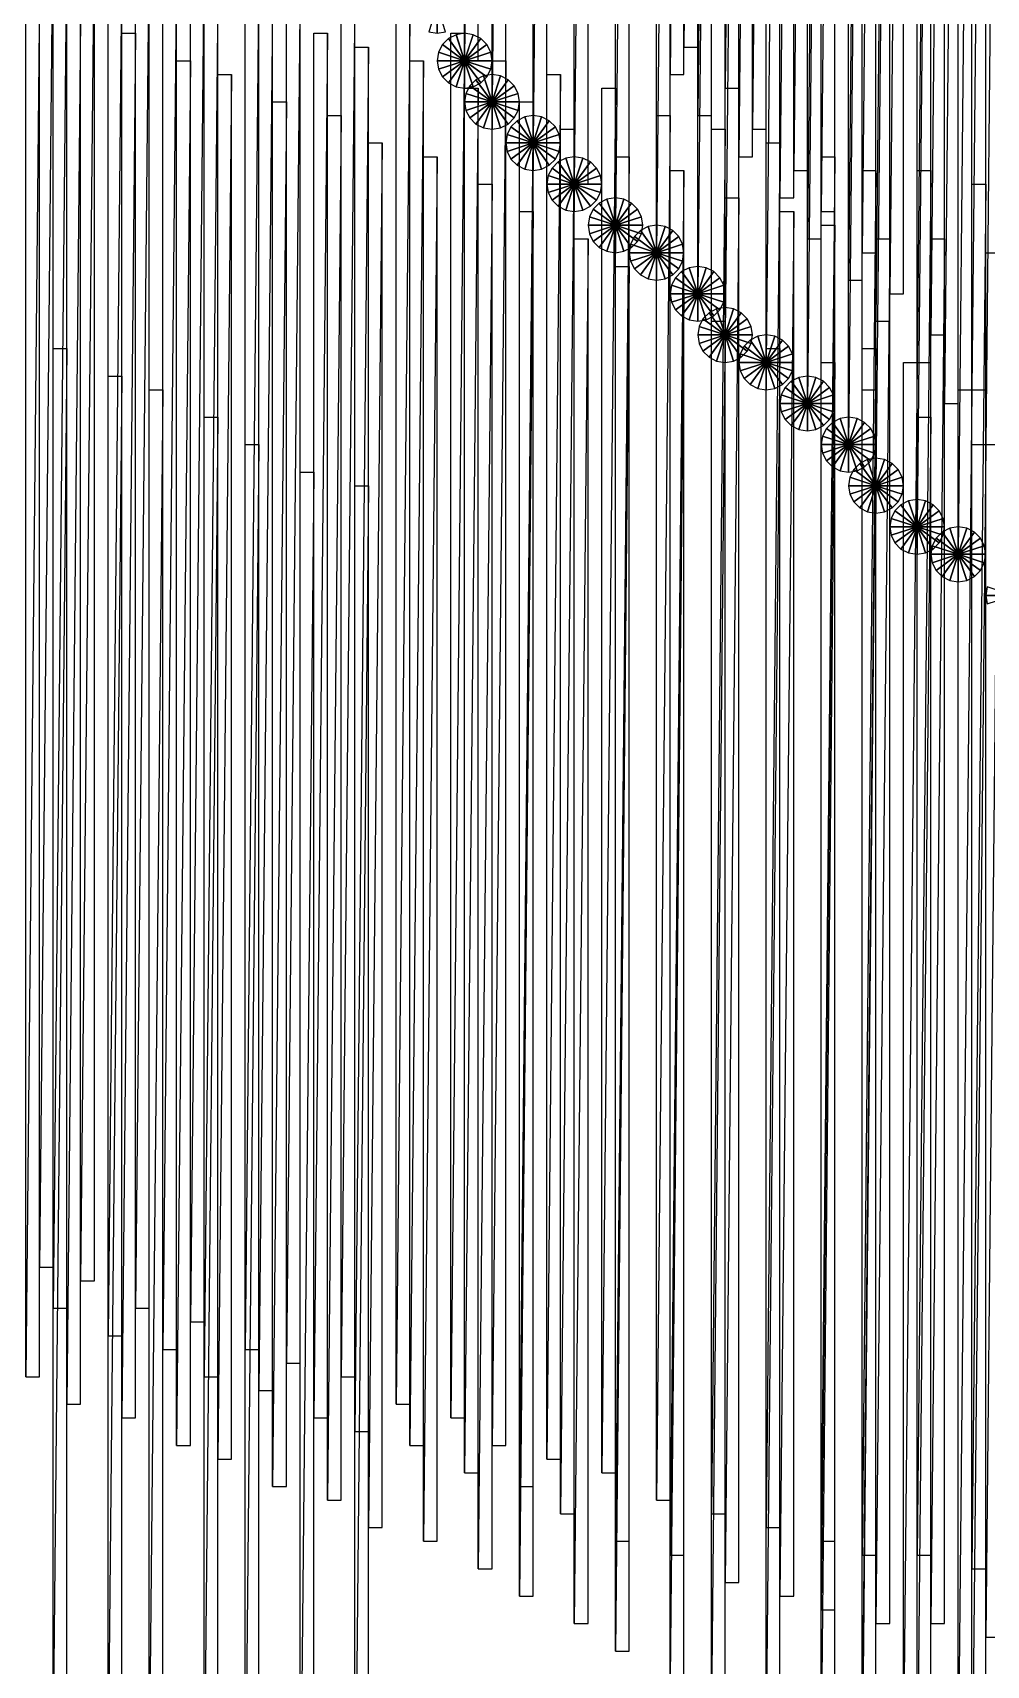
# Model space of a CAD drawing. Header units: metres. Extents: x -172 to 779, y -182 to 937.
# Drawn here: x 86.5 to 156, y 375 to 494 of the extents above; entities that cross this region are included whole.
import ezdxf

# ---------------------------------------------------------------- set-up
doc = ezdxf.new("R2010")
doc.units = ezdxf.units.M

msp = doc.modelspace()

# ---------------------------------------------------------------- linework, layer by layer
for points in [[(134, 493), (135, 493), (135, 594), (135.0001, 594.0001, 0.0001)], [(135, 594), (134, 493), (134, 594), (134.0001, 594.0001, 0.0001)], [(118, 492), (119, 492), (119, 593), (119.0001, 593.0001, 0.0001)], [(119, 593), (118, 492), (118, 593), (118.0001, 593.0001, 0.0001)], [(133, 491), (134, 491), (134, 592), (134.0001, 592.0001, 0.0001)], [(134, 592), (133, 491), (133, 592), (133.0001, 592.0001, 0.0001)], [(137, 490), (138, 490), (138, 591), (138.0001, 591.0001, 0.0001)], [(138, 591), (137, 490), (137, 591), (137.0001, 591.0001, 0.0001)], [(120, 489), (121, 489), (121, 590), (121.0001, 590.0001, 0.0001)], [(121, 590), (120, 489), (120, 590), (120.0001, 590.0001, 0.0001)], [(135, 488), (136, 488), (136, 589), (136.0001, 589.0001, 0.0001)], [(136, 589), (135, 488), (135, 589), (135.0001, 589.0001, 0.0001)], [(139, 487), (140, 487), (140, 588), (140.0001, 588.0001, 0.0001)], [(140, 588), (139, 487), (139, 588), (139.0001, 588.0001, 0.0001)], [(123, 486), (124, 486), (124, 587), (124.0001, 587.0001, 0.0001)], [(124, 587), (123, 486), (123, 587), (123.0001, 587.0001, 0.0001)], [(138, 485), (139, 485), (139, 586), (139.0001, 586.0001, 0.0001)], [(139, 586), (138, 485), (138, 586), (138.0001, 586.0001, 0.0001)], [(142, 484), (143, 484), (143, 585), (143.0001, 585.0001, 0.0001)], [(143, 585), (142, 484), (142, 585), (142.0001, 585.0001, 0.0001)], [(126, 483), (127, 483), (127, 584), (127.0001, 584.0001, 0.0001)], [(127, 584), (126, 483), (126, 584), (126.0001, 584.0001, 0.0001)], [(141, 482), (142, 482), (142, 583), (142.0001, 583.0001, 0.0001)], [(142, 583), (141, 482), (141, 583), (141.0001, 583.0001, 0.0001)], [(144, 481), (145, 481), (145, 582), (145.0001, 582.0001, 0.0001)], [(145, 582), (144, 481), (144, 582), (144.0001, 582.0001, 0.0001)], [(129, 480), (130, 480), (130, 581), (130.0001, 581.0001, 0.0001)], [(130, 581), (129, 480), (129, 581), (129.0001, 581.0001, 0.0001)], [(143, 479), (144, 479), (144, 580), (144.0001, 580.0001, 0.0001)], [(144, 580), (143, 479), (143, 580), (143.0001, 580.0001, 0.0001)], [(132, 478), (133, 478), (133, 579), (133.0001, 579.0001, 0.0001)], [(133, 579), (132, 478), (132, 579), (132.0001, 579.0001, 0.0001)], [(147, 478), (148, 478), (148, 579), (148.0001, 579.0001, 0.0001)], [(148, 579), (147, 478), (147, 579), (147.0001, 579.0001, 0.0001)], [(146, 476), (147, 476), (147, 577), (147.0001, 577.0001, 0.0001)], [(147, 577), (146, 476), (146, 577), (146.0001, 577.0001, 0.0001)], [(135, 475), (136, 475), (136, 576), (136.0001, 576.0001, 0.0001)], [(136, 576), (135, 475), (135, 576), (135.0001, 576.0001, 0.0001)], [(149, 475), (150, 475), (150, 576), (150.0001, 576.0001, 0.0001)], [(150, 576), (149, 475), (149, 576), (149.0001, 576.0001, 0.0001)], [(137, 472), (138, 472), (138, 573), (138.0001, 573.0001, 0.0001)], [(138, 573), (137, 472), (137, 573), (137.0001, 573.0001, 0.0001)], [(148, 473), (149, 473), (149, 574), (149.0001, 574.0001, 0.0001)], [(149, 574), (148, 473), (148, 574), (148.0001, 574.0001, 0.0001)], [(152, 472), (153, 472), (153, 573), (153.0001, 573.0001, 0.0001)], [(153, 573), (152, 472), (152, 573), (152.0001, 573.0001, 0.0001)], [(140, 470), (141, 470), (141, 571), (141.0001, 571.0001, 0.0001)], [(141, 571), (140, 470), (140, 571), (140.0001, 571.0001, 0.0001)], [(151, 470), (152, 470), (152, 571), (152.0001, 571.0001, 0.0001)], [(152, 571), (151, 470), (151, 571), (151.0001, 571.0001, 0.0001)], [(155, 468), (156, 468), (156, 569), (156.0001, 569.0001, 0.0001)], [(156, 569), (155, 468), (155, 569), (155.0001, 569.0001, 0.0001)], [(143, 467), (144, 467), (144, 568), (144.0001, 568.0001, 0.0001)], [(144, 568), (143, 467), (143, 568), (143.0001, 568.0001, 0.0001)], [(153, 467), (154, 467), (154, 568), (154.0001, 568.0001, 0.0001)], [(154, 568), (153, 467), (153, 568), (153.0001, 568.0001, 0.0001)], [(146, 464), (147, 464), (147, 565), (147.0001, 565.0001, 0.0001)], [(147, 565), (146, 464), (146, 565), (146.0001, 565.0001, 0.0001)], [(156, 464), (157, 464), (157, 565), (157.0001, 565.0001, 0.0001)], [(157, 565), (156, 464), (156, 565), (156.0001, 565.0001, 0.0001)], [(148, 461), (149, 461), (149, 562), (149.0001, 562.0001, 0.0001)], [(149, 562), (148, 461), (148, 562), (148.0001, 562.0001, 0.0001)], [(151, 458), (152, 458), (152, 559), (152.0001, 559.0001, 0.0001)], [(152, 559), (151, 458), (151, 559), (151.0001, 559.0001, 0.0001)], [(154, 456), (155, 456), (155, 557), (155.0001, 557.0001, 0.0001)], [(155, 557), (154, 456), (154, 557), (154.0001, 557.0001, 0.0001)], [(87, 404), (88, 404), (88, 505), (88.0001, 505.0001, 0.0001)], [(88, 505), (87, 404), (87, 505), (87.0001, 505.0001, 0.0001)], [(90, 403), (91, 403), (91, 504), (91.0001, 504.0001, 0.0001)], [(91, 504), (90, 403), (90, 504), (90.0001, 504.0001, 0.0001)], [(88, 401), (89, 401), (89, 502), (89.0001, 502.0001, 0.0001)], [(89, 502), (88, 401), (88, 502), (88.0001, 502.0001, 0.0001)], [(94, 401), (95, 401), (95, 502), (95.0001, 502.0001, 0.0001)], [(95, 502), (94, 401), (94, 502), (94.0001, 502.0001, 0.0001)], [(98, 400), (99, 400), (99, 501), (99.0001, 501.0001, 0.0001)], [(99, 501), (98, 400), (98, 501), (98.0001, 501.0001, 0.0001)], [(92, 399), (93, 399), (93, 500), (93.0001, 500.0001, 0.0001)], [(93, 500), (92, 399), (92, 500), (92.0001, 500.0001, 0.0001)], [(96, 398), (97, 398), (97, 499), (97.0001, 499.0001, 0.0001)], [(97, 499), (96, 398), (96, 499), (96.0001, 499.0001, 0.0001)], [(102, 398), (103, 398), (103, 499), (103.0001, 499.0001, 0.0001)], [(103, 499), (102, 398), (102, 499), (102.0001, 499.0001, 0.0001)], [(105, 397), (106, 397), (106, 498), (106.0001, 498.0001, 0.0001)], [(106, 498), (105, 397), (105, 498), (105.0001, 498.0001, 0.0001)], [(86, 396), (87, 396), (87, 497), (87.0001, 497.0001, 0.0001)], [(87, 497), (86, 396), (86, 497), (86.0001, 497.0001, 0.0001)], [(99, 396), (100, 396), (100, 497), (100.0001, 497.0001, 0.0001)], [(100, 497), (99, 396), (99, 497), (99.0001, 497.0001, 0.0001)], [(109, 396), (110, 396), (110, 497), (110.0001, 497.0001, 0.0001)], [(110, 497), (109, 396), (109, 497), (109.0001, 497.0001, 0.0001)], [(103, 395), (104, 395), (104, 496), (104.0001, 496.0001, 0.0001)], [(104, 496), (103, 395), (103, 496), (103.0001, 496.0001, 0.0001)], [(116, 496), (115.381966, 494.0979), (116, 494), (116.0001, 494.0001, 0.0001)], [(116, 496), (116, 494), (116.618034, 494.0979), (116.61813, 494.098, 0.0001)], [(89, 394), (90, 394), (90, 495), (90.0001, 495.0001, 0.0001)], [(90, 495), (89, 394), (89, 495), (89.0001, 495.0001, 0.0001)], [(113, 394), (114, 394), (114, 495), (114.0001, 495.0001, 0.0001)], [(114, 495), (113, 394), (113, 495), (113.0001, 495.0001, 0.0001)], [(93, 393), (94, 393), (94, 494), (94.0001, 494.0001, 0.0001)], [(94, 494), (93, 393), (93, 494), (93.0001, 494.0001, 0.0001)], [(107, 393), (108, 393), (108, 494), (108.0001, 494.0001, 0.0001)], [(108, 494), (107, 393), (107, 494), (107.0001, 494.0001, 0.0001)], [(118, 492), (116.381966, 493.17557), (116.097885, 492.61804), (116.097984, 492.61813, 0.0001)], [(118, 492), (116.82443, 493.61804), (116.381966, 493.17557), (116.382065, 493.17566, 0.0001)], [(118, 492), (117.381966, 493.9021), (116.82443, 493.61804), (116.82453, 493.61813, 0.0001)], [(117, 393), (118, 393), (118, 494), (118.0001, 494.0001, 0.0001)], [(118, 494), (117, 393), (117, 494), (117.0001, 494.0001, 0.0001)], [(118, 492), (118, 494), (117.381966, 493.9021), (117.382065, 493.9022, 0.0001)], [(118, 492), (118.618034, 493.9021), (118, 494), (118.0001, 494.0001, 0.0001)], [(118, 492), (119.17557, 493.61804), (118.618034, 493.9021), (118.61813, 493.9022, 0.0001)], [(118, 492), (119.618034, 493.17557), (119.17557, 493.61804), (119.17567, 493.61813, 0.0001)], [(118, 492), (119.902115, 492.61804), (119.618034, 493.17557), (119.61813, 493.17566, 0.0001)], [(97, 391), (98, 391), (98, 492), (98.0001, 492.0001, 0.0001)], [(98, 492), (97, 391), (97, 492), (97.0001, 492.0001, 0.0001)], [(110, 392), (111, 392), (111, 493), (111.0001, 493.0001, 0.0001)], [(111, 493), (110, 392), (110, 493), (110.0001, 493.0001, 0.0001)], [(114, 391), (115, 391), (115, 492), (115.0001, 492.0001, 0.0001)], [(115, 492), (114, 391), (114, 492), (114.0001, 492.0001, 0.0001)], [(118, 492), (116.097885, 492.61804), (116, 492), (116.0001, 492.0001, 0.0001)], [(118, 492), (116, 492), (116.097885, 491.38196), (116.097984, 491.38205, 0.0001)], [(118, 492), (116.097885, 491.38196), (116.381966, 490.82443), (116.382065, 490.82452, 0.0001)], [(118, 492), (116.381966, 490.82443), (116.82443, 490.38196), (116.82453, 490.38205, 0.0001)], [(118, 492), (116.82443, 490.38196), (117.381966, 490.0979), (117.382065, 490.098, 0.0001)], [(118, 492), (117.381966, 490.0979), (118, 490), (118.0001, 490.0001, 0.0001)], [(118, 492), (120, 492), (119.902115, 492.61804), (119.902214, 492.61813, 0.0001)], [(118, 492), (119.902115, 491.38196), (120, 492), (120.0001, 492.0001, 0.0001)], [(118, 492), (118, 490), (118.618034, 490.0979), (118.61813, 490.098, 0.0001)], [(118, 492), (118.618034, 490.0979), (119.17557, 490.38196), (119.17567, 490.38205, 0.0001)], [(118, 492), (119.17557, 490.38196), (119.618034, 490.82443), (119.61813, 490.82452, 0.0001)], [(118, 492), (119.618034, 490.82443), (119.902115, 491.38196), (119.902214, 491.38205, 0.0001)], [(120, 391), (121, 391), (121, 492), (121.0001, 492.0001, 0.0001)], [(121, 492), (120, 391), (120, 492), (120.0001, 492.0001, 0.0001)], [(100, 390), (101, 390), (101, 491), (101.0001, 491.0001, 0.0001)], [(101, 491), (100, 390), (100, 491), (100.0001, 491.0001, 0.0001)], [(120, 489), (119.381966, 490.9021), (118.82443, 490.61804), (118.82453, 490.61813, 0.0001)], [(120, 489), (120, 491), (119.381966, 490.9021), (119.382065, 490.9022, 0.0001)], [(120, 489), (120.618034, 490.9021), (120, 491), (120.0001, 491.0001, 0.0001)], [(120, 489), (121.17557, 490.61804), (120.618034, 490.9021), (120.61813, 490.9022, 0.0001)], [(124, 390), (125, 390), (125, 491), (125.0001, 491.0001, 0.0001)], [(125, 491), (124, 390), (124, 491), (124.0001, 491.0001, 0.0001)], [(118, 389), (119, 389), (119, 490), (119.0001, 490.0001, 0.0001)], [(119, 490), (118, 389), (118, 490), (118.0001, 490.0001, 0.0001)], [(120, 489), (118.097885, 489.61804), (118, 489), (118.0001, 489.0001, 0.0001)], [(120, 489), (118.381966, 490.17557), (118.097885, 489.61804), (118.097984, 489.61813, 0.0001)], [(120, 489), (118.82443, 490.61804), (118.381966, 490.17557), (118.382065, 490.17566, 0.0001)], [(120, 489), (121.618034, 490.17557), (121.17557, 490.61804), (121.17567, 490.61813, 0.0001)], [(120, 489), (121.902115, 489.61804), (121.618034, 490.17557), (121.61813, 490.17566, 0.0001)], [(120, 489), (122, 489), (121.902115, 489.61804), (121.902214, 489.61813, 0.0001)], [(128, 389), (129, 389), (129, 490), (129.0001, 490.0001, 0.0001)], [(129, 490), (128, 389), (128, 490), (128.0001, 490.0001, 0.0001)], [(104, 388), (105, 388), (105, 489), (105.0001, 489.0001, 0.0001)], [(105, 489), (104, 388), (104, 489), (104.0001, 489.0001, 0.0001)], [(120, 489), (118, 489), (118.097885, 488.38196), (118.097984, 488.38205, 0.0001)], [(120, 489), (118.097885, 488.38196), (118.381966, 487.82443), (118.382065, 487.82452, 0.0001)], [(120, 489), (118.381966, 487.82443), (118.82443, 487.38196), (118.82453, 487.38205, 0.0001)], [(120, 489), (118.82443, 487.38196), (119.381966, 487.0979), (119.382065, 487.098, 0.0001)], [(120, 489), (119.381966, 487.0979), (120, 487), (120.0001, 487.0001, 0.0001)], [(120, 489), (121.902115, 488.38196), (122, 489), (122.0001, 489.0001, 0.0001)], [(120, 489), (120, 487), (120.618034, 487.0979), (120.61813, 487.098, 0.0001)], [(120, 489), (120.618034, 487.0979), (121.17557, 487.38196), (121.17567, 487.38205, 0.0001)], [(120, 489), (121.17557, 487.38196), (121.618034, 487.82443), (121.61813, 487.82452, 0.0001)], [(120, 489), (121.618034, 487.82443), (121.902115, 488.38196), (121.902214, 488.38205, 0.0001)], [(122, 388), (123, 388), (123, 489), (123.0001, 489.0001, 0.0001)], [(123, 489), (122, 388), (122, 489), (122.0001, 489.0001, 0.0001)], [(108, 387), (109, 387), (109, 488), (109.0001, 488.0001, 0.0001)], [(109, 488), (108, 387), (108, 488), (108.0001, 488.0001, 0.0001)], [(123, 486), (121.381966, 487.17557), (121.097885, 486.61804), (121.097984, 486.61813, 0.0001)], [(123, 486), (121.82443, 487.61804), (121.381966, 487.17557), (121.382065, 487.17566, 0.0001)], [(123, 486), (122.381966, 487.9021), (121.82443, 487.61804), (121.82453, 487.61813, 0.0001)], [(123, 486), (123, 488), (122.381966, 487.9021), (122.382065, 487.9022, 0.0001)], [(123, 486), (123.618034, 487.9021), (123, 488), (123.0001, 488.0001, 0.0001)], [(123, 486), (124.17557, 487.61804), (123.618034, 487.9021), (123.61813, 487.9022, 0.0001)], [(123, 486), (124.618034, 487.17557), (124.17557, 487.61804), (124.17567, 487.61813, 0.0001)], [(123, 486), (124.902115, 486.61804), (124.618034, 487.17557), (124.61813, 487.17566, 0.0001)], [(132, 387), (133, 387), (133, 488), (133.0001, 488.0001, 0.0001)], [(133, 488), (132, 387), (132, 488), (132.0001, 488.0001, 0.0001)], [(111, 385), (112, 385), (112, 486), (112.0001, 486.0001, 0.0001)], [(112, 486), (111, 385), (111, 486), (111.0001, 486.0001, 0.0001)], [(123, 486), (121.097885, 486.61804), (121, 486), (121.0001, 486.0001, 0.0001)], [(123, 486), (121, 486), (121.097885, 485.38196), (121.097984, 485.38205, 0.0001)], [(123, 486), (121.097885, 485.38196), (121.381966, 484.82443), (121.382065, 484.82452, 0.0001)], [(123, 486), (121.381966, 484.82443), (121.82443, 484.38196), (121.82453, 484.38205, 0.0001)], [(123, 486), (121.82443, 484.38196), (122.381966, 484.0979), (122.382065, 484.098, 0.0001)], [(123, 486), (122.381966, 484.0979), (123, 484), (123.0001, 484.0001, 0.0001)], [(123, 486), (125, 486), (124.902115, 486.61804), (124.902214, 486.61813, 0.0001)], [(123, 486), (124.902115, 485.38196), (125, 486), (125.0001, 486.0001, 0.0001)], [(123, 486), (123, 484), (123.618034, 484.0979), (123.61813, 484.098, 0.0001)], [(123, 486), (123.618034, 484.0979), (124.17557, 484.38196), (124.17567, 484.38205, 0.0001)], [(123, 486), (124.17557, 484.38196), (124.618034, 484.82443), (124.61813, 484.82452, 0.0001)], [(123, 486), (124.618034, 484.82443), (124.902115, 485.38196), (124.902214, 485.38205, 0.0001)], [(125, 386), (126, 386), (126, 487), (126.0001, 487.0001, 0.0001)], [(126, 487), (125, 386), (125, 487), (125.0001, 487.0001, 0.0001)], [(136, 386), (137, 386), (137, 487), (137.0001, 487.0001, 0.0001)], [(137, 487), (136, 386), (136, 487), (136.0001, 487.0001, 0.0001)], [(140, 385), (141, 385), (141, 486), (141.0001, 486.0001, 0.0001)], [(141, 486), (140, 385), (140, 486), (140.0001, 486.0001, 0.0001)], [(115, 384), (116, 384), (116, 485), (116.0001, 485.0001, 0.0001)], [(116, 485), (115, 384), (115, 485), (115.0001, 485.0001, 0.0001)], [(126, 483), (125.381966, 484.9021), (124.82443, 484.61804), (124.82453, 484.61813, 0.0001)], [(126, 483), (126, 485), (125.381966, 484.9021), (125.382065, 484.9022, 0.0001)], [(126, 483), (126.618034, 484.9021), (126, 485), (126.0001, 485.0001, 0.0001)], [(126, 483), (127.17557, 484.61804), (126.618034, 484.9021), (126.61813, 484.9022, 0.0001)], [(129, 384), (130, 384), (130, 485), (130.0001, 485.0001, 0.0001)], [(130, 485), (129, 384), (129, 485), (129.0001, 485.0001, 0.0001)], [(144, 384), (145, 384), (145, 485), (145.0001, 485.0001, 0.0001)], [(145, 485), (144, 384), (144, 485), (144.0001, 485.0001, 0.0001)], [(126, 483), (124.097885, 483.61804), (124, 483), (124.0001, 483.0001, 0.0001)], [(126, 483), (124.381966, 484.17557), (124.097885, 483.61804), (124.097984, 483.61813, 0.0001)], [(126, 483), (124.82443, 484.61804), (124.381966, 484.17557), (124.382065, 484.17566, 0.0001)], [(126, 483), (127.618034, 484.17557), (127.17557, 484.61804), (127.17567, 484.61813, 0.0001)], [(126, 483), (127.902115, 483.61804), (127.618034, 484.17557), (127.61813, 484.17566, 0.0001)], [(126, 483), (128, 483), (127.902115, 483.61804), (127.902214, 483.61813, 0.0001)], [(133, 383), (134, 383), (134, 484), (134.0001, 484.0001, 0.0001)], [(134, 484), (133, 383), (133, 484), (133.0001, 484.0001, 0.0001)], [(147, 383), (148, 383), (148, 484), (148.0001, 484.0001, 0.0001)], [(148, 484), (147, 383), (147, 484), (147.0001, 484.0001, 0.0001)], [(151, 383), (152, 383), (152, 484), (152.0001, 484.0001, 0.0001)], [(152, 484), (151, 383), (151, 484), (151.0001, 484.0001, 0.0001)], [(119, 382), (120, 382), (120, 483), (120.0001, 483.0001, 0.0001)], [(120, 483), (119, 382), (119, 483), (119.0001, 483.0001, 0.0001)], [(126, 483), (124, 483), (124.097885, 482.38196), (124.097984, 482.38205, 0.0001)], [(126, 483), (124.097885, 482.38196), (124.381966, 481.82443), (124.382065, 481.82452, 0.0001)], [(126, 483), (124.381966, 481.82443), (124.82443, 481.38196), (124.82453, 481.38205, 0.0001)], [(126, 483), (124.82443, 481.38196), (125.381966, 481.0979), (125.382065, 481.098, 0.0001)], [(126, 483), (125.381966, 481.0979), (126, 481), (126.0001, 481.0001, 0.0001)], [(126, 483), (127.902115, 482.38196), (128, 483), (128.0001, 483.0001, 0.0001)], [(126, 483), (126, 481), (126.618034, 481.0979), (126.61813, 481.098, 0.0001)], [(126, 483), (126.618034, 481.0979), (127.17557, 481.38196), (127.17567, 481.38205, 0.0001)], [(126, 483), (127.17557, 481.38196), (127.618034, 481.82443), (127.61813, 481.82452, 0.0001)], [(126, 483), (127.618034, 481.82443), (127.902115, 482.38196), (127.902214, 482.38205, 0.0001)], [(155, 382), (156, 382), (156, 483), (156.0001, 483.0001, 0.0001)], [(156, 483), (155, 382), (155, 483), (155.0001, 483.0001, 0.0001)], [(129, 480), (127.381966, 481.17557), (127.097885, 480.61804), (127.097984, 480.61813, 0.0001)], [(129, 480), (127.82443, 481.61804), (127.381966, 481.17557), (127.382065, 481.17566, 0.0001)], [(129, 480), (128.38197, 481.9021), (127.82443, 481.61804), (127.82453, 481.61813, 0.0001)], [(129, 480), (129, 482), (128.38197, 481.9021), (128.38208, 481.9022, 0.0001)], [(129, 480), (129.61803, 481.9021), (129, 482), (129.0001, 482.0001, 0.0001)], [(129, 480), (130.17557, 481.61804), (129.61803, 481.9021), (129.61813, 481.9022, 0.0001)], [(129, 480), (130.61803, 481.17557), (130.17557, 481.61804), (130.17567, 481.61813, 0.0001)], [(129, 480), (130.90211, 480.61804), (130.61803, 481.17557), (130.61813, 481.17566, 0.0001)], [(137, 381), (138, 381), (138, 482), (138.0001, 482.0001, 0.0001)], [(138, 482), (137, 381), (137, 482), (137.0001, 482.0001, 0.0001)], [(122, 380), (123, 380), (123, 481), (123.0001, 481.0001, 0.0001)], [(123, 481), (122, 380), (122, 481), (122.0001, 481.0001, 0.0001)], [(129, 480), (127.097885, 480.61804), (127, 480), (127.0001, 480.0001, 0.0001)], [(129, 480), (127, 480), (127.097885, 479.38196), (127.097984, 479.38205, 0.0001)], [(129, 480), (127.097885, 479.38196), (127.381966, 478.82443), (127.382065, 478.82452, 0.0001)], [(129, 480), (127.381966, 478.82443), (127.82443, 478.38196), (127.82453, 478.38205, 0.0001)], [(129, 480), (127.82443, 478.38196), (128.38197, 478.0979), (128.38208, 478.098, 0.0001)], [(129, 480), (128.38197, 478.0979), (129, 478), (129.0001, 478.0001, 0.0001)], [(129, 480), (131, 480), (130.90211, 480.61804), (130.90222, 480.61813, 0.0001)], [(129, 480), (130.90211, 479.38196), (131, 480), (131.0001, 480.0001, 0.0001)], [(129, 480), (129, 478), (129.61803, 478.0979), (129.61813, 478.098, 0.0001)], [(129, 480), (129.61803, 478.0979), (130.17557, 478.38196), (130.17567, 478.38205, 0.0001)], [(129, 480), (130.17557, 478.38196), (130.61803, 478.82443), (130.61813, 478.82452, 0.0001)], [(129, 480), (130.61803, 478.82443), (130.90211, 479.38196), (130.90222, 479.38205, 0.0001)], [(132, 478), (132, 480), (131.38197, 479.9021), (131.38208, 479.9022, 0.0001)], [(132, 478), (132.61803, 479.9021), (132, 480), (132.0001, 480.0001, 0.0001)], [(141, 380), (142, 380), (142, 481), (142.0001, 481.0001, 0.0001)], [(142, 481), (141, 380), (141, 481), (141.0001, 481.0001, 0.0001)], [(144, 379), (145, 379), (145, 480), (145.0001, 480.0001, 0.0001)], [(145, 480), (144, 379), (144, 480), (144.0001, 480.0001, 0.0001)], [(126, 378), (127, 378), (127, 479), (127.0001, 479.0001, 0.0001)], [(127, 479), (126, 378), (126, 479), (126.0001, 479.0001, 0.0001)], [(132, 478), (130.38197, 479.17557), (130.09789, 478.61804), (130.09799, 478.61813, 0.0001)], [(132, 478), (130.82443, 479.61804), (130.38197, 479.17557), (130.38208, 479.17566, 0.0001)], [(132, 478), (131.38197, 479.9021), (130.82443, 479.61804), (130.82454, 479.61813, 0.0001)], [(132, 478), (133.17557, 479.61804), (132.61803, 479.9021), (132.61813, 479.9022, 0.0001)], [(132, 478), (133.61803, 479.17557), (133.17557, 479.61804), (133.17567, 479.61813, 0.0001)], [(132, 478), (133.90211, 478.61804), (133.61803, 479.17557), (133.61813, 479.17566, 0.0001)], [(148, 378), (149, 378), (149, 479), (149.0001, 479.0001, 0.0001)], [(149, 479), (148, 378), (148, 479), (148.0001, 479.0001, 0.0001)], [(152, 378), (153, 378), (153, 479), (153.0001, 479.0001, 0.0001)], [(153, 479), (152, 378), (152, 479), (152.0001, 479.0001, 0.0001)], [(132, 478), (130.09789, 478.61804), (130, 478), (130.0001, 478.0001, 0.0001)], [(132, 478), (130, 478), (130.09789, 477.38196), (130.09799, 477.38205, 0.0001)], [(132, 478), (130.09789, 477.38196), (130.38197, 476.82443), (130.38208, 476.82452, 0.0001)], [(132, 478), (130.38197, 476.82443), (130.82443, 476.38196), (130.82454, 476.38205, 0.0001)], [(132, 478), (130.82443, 476.38196), (131.38197, 476.0979), (131.38208, 476.098, 0.0001)], [(132, 478), (131.38197, 476.0979), (132, 476), (132.0001, 476.0001, 0.0001)], [(132, 478), (134, 478), (133.90211, 478.61804), (133.90222, 478.61813, 0.0001)], [(132, 478), (133.90211, 477.38196), (134, 478), (134.0001, 478.0001, 0.0001)], [(132, 478), (132, 476), (132.61803, 476.0979), (132.61813, 476.098, 0.0001)], [(132, 478), (132.61803, 476.0979), (133.17557, 476.38196), (133.17567, 476.38205, 0.0001)], [(132, 478), (133.17557, 476.38196), (133.61803, 476.82443), (133.61813, 476.82452, 0.0001)], [(132, 478), (133.61803, 476.82443), (133.90211, 477.38196), (133.90222, 477.38205, 0.0001)], [(156, 377), (157, 377), (157, 478), (157.0001, 478.0001, 0.0001)], [(157, 478), (156, 377), (156, 478), (156.0001, 478.0001, 0.0001)], [(129, 376), (130, 376), (130, 477), (130.0001, 477.0001, 0.0001)], [(130, 477), (129, 376), (129, 477), (129.0001, 477.0001, 0.0001)], [(135, 475), (133.82443, 476.61804), (133.38197, 476.17557), (133.38208, 476.17566, 0.0001)], [(135, 475), (134.38197, 476.9021), (133.82443, 476.61804), (133.82454, 476.61813, 0.0001)], [(135, 475), (135, 477), (134.38197, 476.9021), (134.38208, 476.9022, 0.0001)], [(135, 475), (135.61803, 476.9021), (135, 477), (135.0001, 477.0001, 0.0001)], [(135, 475), (136.17557, 476.61804), (135.61803, 476.9021), (135.61813, 476.9022, 0.0001)], [(135, 475), (136.61803, 476.17557), (136.17557, 476.61804), (136.17567, 476.61813, 0.0001)], [(135, 475), (133.09789, 475.61804), (133, 475), (133.0001, 475.0001, 0.0001)], [(135, 475), (133.38197, 476.17557), (133.09789, 475.61804), (133.09799, 475.61813, 0.0001)], [(135, 475), (136.90211, 475.61804), (136.61803, 476.17557), (136.61813, 476.17566, 0.0001)], [(135, 475), (137, 475), (136.90211, 475.61804), (136.90222, 475.61813, 0.0001)], [(133, 374), (134, 374), (134, 475), (134.0001, 475.0001, 0.0001)], [(134, 475), (133, 374), (133, 475), (133.0001, 475.0001, 0.0001)], [(135, 475), (133, 475), (133.09789, 474.38196), (133.09799, 474.38205, 0.0001)], [(135, 475), (133.09789, 474.38196), (133.38197, 473.82443), (133.38208, 473.82452, 0.0001)], [(135, 475), (133.38197, 473.82443), (133.82443, 473.38196), (133.82454, 473.38205, 0.0001)], [(135, 475), (133.82443, 473.38196), (134.38197, 473.0979), (134.38208, 473.098, 0.0001)], [(135, 475), (134.38197, 473.0979), (135, 473), (135.0001, 473.0001, 0.0001)], [(135, 475), (136.90211, 474.38196), (137, 475), (137.0001, 475.0001, 0.0001)], [(135, 475), (135, 473), (135.61803, 473.0979), (135.61813, 473.098, 0.0001)], [(135, 475), (135.61803, 473.0979), (136.17557, 473.38196), (136.17567, 473.38205, 0.0001)], [(135, 475), (136.17557, 473.38196), (136.61803, 473.82443), (136.61813, 473.82452, 0.0001)], [(135, 475), (136.61803, 473.82443), (136.90211, 474.38196), (136.90222, 474.38205, 0.0001)], [(137, 472), (137, 474), (136.38197, 473.9021), (136.38208, 473.9022, 0.0001)], [(137, 472), (137.61803, 473.9021), (137, 474), (137.0001, 474.0001, 0.0001)], [(137, 472), (135.38197, 473.17557), (135.09789, 472.61804), (135.09799, 472.61813, 0.0001)], [(137, 472), (135.82443, 473.61804), (135.38197, 473.17557), (135.38208, 473.17566, 0.0001)], [(137, 472), (136.38197, 473.9021), (135.82443, 473.61804), (135.82454, 473.61813, 0.0001)], [(136, 372), (137, 372), (137, 473), (137.0001, 473.0001, 0.0001)], [(137, 473), (136, 372), (136, 473), (136.0001, 473.0001, 0.0001)], [(137, 472), (138.17557, 473.61804), (137.61803, 473.9021), (137.61813, 473.9022, 0.0001)], [(137, 472), (138.61803, 473.17557), (138.17557, 473.61804), (138.17567, 473.61813, 0.0001)], [(137, 472), (138.90211, 472.61804), (138.61803, 473.17557), (138.61813, 473.17566, 0.0001)], [(137, 472), (135.09789, 472.61804), (135, 472), (135.0001, 472.0001, 0.0001)], [(137, 472), (135, 472), (135.09789, 471.38196), (135.09799, 471.38205, 0.0001)], [(137, 472), (135.09789, 471.38196), (135.38197, 470.82443), (135.38208, 470.82452, 0.0001)], [(137, 472), (135.38197, 470.82443), (135.82443, 470.38196), (135.82454, 470.38205, 0.0001)], [(137, 472), (135.82443, 470.38196), (136.38197, 470.0979), (136.38208, 470.098, 0.0001)], [(137, 472), (136.38197, 470.0979), (137, 470), (137.0001, 470.0001, 0.0001)], [(137, 472), (139, 472), (138.90211, 472.61804), (138.90222, 472.61813, 0.0001)], [(137, 472), (138.90211, 471.38196), (139, 472), (139.0001, 472.0001, 0.0001)], [(137, 472), (137, 470), (137.61803, 470.0979), (137.61813, 470.098, 0.0001)], [(137, 472), (137.61803, 470.0979), (138.17557, 470.38196), (138.17567, 470.38205, 0.0001)], [(137, 472), (138.17557, 470.38196), (138.61803, 470.82443), (138.61813, 470.82452, 0.0001)], [(137, 472), (138.61803, 470.82443), (138.90211, 471.38196), (138.90222, 471.38205, 0.0001)], [(140, 470), (138.82443, 471.61804), (138.38197, 471.17557), (138.38208, 471.17566, 0.0001)], [(140, 470), (139.38197, 471.9021), (138.82443, 471.61804), (138.82454, 471.61813, 0.0001)], [(140, 470), (140, 472), (139.38197, 471.9021), (139.38208, 471.9022, 0.0001)], [(140, 470), (140.61803, 471.9021), (140, 472), (140.0001, 472.0001, 0.0001)], [(140, 470), (141.17557, 471.61804), (140.61803, 471.9021), (140.61813, 471.9022, 0.0001)], [(140, 470), (141.61803, 471.17557), (141.17557, 471.61804), (141.17567, 471.61813, 0.0001)], [(88, 370), (89, 370), (89, 471), (89.0001, 471.0001, 0.0001)], [(89, 471), (88, 370), (88, 471), (88.0001, 471.0001, 0.0001)], [(140, 470), (138.09789, 470.61804), (138, 470), (138.0001, 470.0001, 0.0001)], [(140, 470), (138.38197, 471.17557), (138.09789, 470.61804), (138.09799, 470.61813, 0.0001)], [(140, 470), (141.90211, 470.61804), (141.61803, 471.17557), (141.61813, 471.17566, 0.0001)], [(140, 370), (141, 370), (141, 471), (141.0001, 471.0001, 0.0001)], [(141, 471), (140, 370), (140, 471), (140.0001, 471.0001, 0.0001)], [(140, 470), (142, 470), (141.90211, 470.61804), (141.90222, 470.61813, 0.0001)], [(147, 370), (148, 370), (148, 471), (148.0001, 471.0001, 0.0001)], [(148, 471), (147, 370), (147, 471), (147.0001, 471.0001, 0.0001)], [(140, 470), (138, 470), (138.09789, 469.38196), (138.09799, 469.38205, 0.0001)], [(140, 470), (138.09789, 469.38196), (138.38197, 468.82443), (138.38208, 468.82452, 0.0001)], [(140, 470), (138.38197, 468.82443), (138.82443, 468.38196), (138.82454, 468.38205, 0.0001)], [(140, 470), (138.82443, 468.38196), (139.38197, 468.0979), (139.38208, 468.098, 0.0001)], [(140, 470), (139.38197, 468.0979), (140, 468), (140.0001, 468.0001, 0.0001)], [(140, 470), (141.90211, 469.38196), (142, 470), (142.0001, 470.0001, 0.0001)], [(140, 470), (140, 468), (140.61803, 468.0979), (140.61813, 468.098, 0.0001)], [(140, 470), (140.61803, 468.0979), (141.17557, 468.38196), (141.17567, 468.38205, 0.0001)], [(140, 470), (141.17557, 468.38196), (141.61803, 468.82443), (141.61813, 468.82452, 0.0001)], [(140, 470), (141.61803, 468.82443), (141.90211, 469.38196), (141.90222, 469.38205, 0.0001)], [(144, 369), (145, 369), (145, 470), (145.0001, 470.0001, 0.0001)], [(145, 470), (144, 369), (144, 470), (144.0001, 470.0001, 0.0001)], [(150, 369), (151, 369), (151, 470), (151.0001, 470.0001, 0.0001)], [(151, 470), (150, 369), (150, 470), (150.0001, 470.0001, 0.0001)], [(92, 368), (93, 368), (93, 469), (93.0001, 469.0001, 0.0001)], [(93, 469), (92, 368), (92, 469), (92.0001, 469.0001, 0.0001)], [(143, 467), (141.38197, 468.17557), (141.09789, 467.61804), (141.09799, 467.61813, 0.0001)], [(143, 467), (141.82443, 468.61804), (141.38197, 468.17557), (141.38208, 468.17566, 0.0001)], [(143, 467), (142.38197, 468.9021), (141.82443, 468.61804), (141.82454, 468.61813, 0.0001)], [(143, 467), (143, 469), (142.38197, 468.9021), (142.38208, 468.9022, 0.0001)], [(143, 467), (143.61803, 468.9021), (143, 469), (143.0001, 469.0001, 0.0001)], [(143, 467), (144.17557, 468.61804), (143.61803, 468.9021), (143.61813, 468.9022, 0.0001)], [(143, 467), (144.61803, 468.17557), (144.17557, 468.61804), (144.17567, 468.61813, 0.0001)], [(143, 467), (144.90211, 467.61804), (144.61803, 468.17557), (144.61813, 468.17566, 0.0001)], [(95, 367), (96, 367), (96, 468), (96.0001, 468.0001, 0.0001)], [(96, 468), (95, 367), (95, 468), (95.0001, 468.0001, 0.0001)], [(143, 467), (141.09789, 467.61804), (141, 467), (141.0001, 467.0001, 0.0001)], [(143, 467), (141, 467), (141.09789, 466.38196), (141.09799, 466.38205, 0.0001)], [(143, 467), (141.09789, 466.38196), (141.38197, 465.82443), (141.38208, 465.82452, 0.0001)], [(143, 467), (141.38197, 465.82443), (141.82443, 465.38196), (141.82454, 465.38205, 0.0001)], [(143, 467), (141.82443, 465.38196), (142.38197, 465.0979), (142.38208, 465.098, 0.0001)], [(143, 467), (142.38197, 465.0979), (143, 465), (143.0001, 465.0001, 0.0001)], [(143, 467), (145, 467), (144.90211, 467.61804), (144.90222, 467.61813, 0.0001)], [(143, 467), (144.90211, 466.38196), (145, 467), (145.0001, 467.0001, 0.0001)], [(143, 467), (143, 465), (143.61803, 465.0979), (143.61813, 465.098, 0.0001)], [(143, 467), (143.61803, 465.0979), (144.17557, 465.38196), (144.17567, 465.38205, 0.0001)], [(143, 467), (144.17557, 465.38196), (144.61803, 465.82443), (144.61813, 465.82452, 0.0001)], [(143, 467), (144.61803, 465.82443), (144.90211, 466.38196), (144.90222, 466.38205, 0.0001)], [(147, 367), (148, 367), (148, 468), (148.0001, 468.0001, 0.0001)], [(148, 468), (147, 367), (147, 468), (147.0001, 468.0001, 0.0001)], [(154, 367), (155, 367), (155, 468), (155.0001, 468.0001, 0.0001)], [(155, 468), (154, 367), (154, 468), (154.0001, 468.0001, 0.0001)], [(99, 365), (100, 365), (100, 466), (100.0001, 466.0001, 0.0001)], [(100, 466), (99, 365), (99, 466), (99.0001, 466.0001, 0.0001)], [(146, 464), (145.38197, 465.9021), (144.82443, 465.61804), (144.82454, 465.61813, 0.0001)], [(146, 464), (146, 466), (145.38197, 465.9021), (145.38208, 465.9022, 0.0001)], [(146, 464), (146.61803, 465.9021), (146, 466), (146.0001, 466.0001, 0.0001)], [(146, 464), (147.17557, 465.61804), (146.61803, 465.9021), (146.61813, 465.9022, 0.0001)], [(151, 365), (152, 365), (152, 466), (152.0001, 466.0001, 0.0001)], [(152, 466), (151, 365), (151, 466), (151.0001, 466.0001, 0.0001)], [(146, 464), (144.09789, 464.61804), (144, 464), (144.0001, 464.0001, 0.0001)], [(146, 464), (144.38197, 465.17557), (144.09789, 464.61804), (144.09799, 464.61813, 0.0001)], [(146, 464), (144.82443, 465.61804), (144.38197, 465.17557), (144.38208, 465.17566, 0.0001)], [(146, 464), (147.61803, 465.17557), (147.17557, 465.61804), (147.17567, 465.61813, 0.0001)], [(146, 464), (147.90211, 464.61804), (147.61803, 465.17557), (147.61813, 465.17566, 0.0001)], [(146, 464), (148, 464), (147.90211, 464.61804), (147.90222, 464.61813, 0.0001)], [(102, 363), (103, 363), (103, 464), (103.0001, 464.0001, 0.0001)], [(103, 464), (102, 363), (102, 464), (102.0001, 464.0001, 0.0001)], [(146, 464), (144, 464), (144.09789, 463.38196), (144.09799, 463.38205, 0.0001)], [(146, 464), (144.09789, 463.38196), (144.38197, 462.82443), (144.38208, 462.82452, 0.0001)], [(146, 464), (144.38197, 462.82443), (144.82443, 462.38196), (144.82454, 462.38205, 0.0001)], [(146, 464), (144.82443, 462.38196), (145.38197, 462.0979), (145.38208, 462.098, 0.0001)], [(146, 464), (145.38197, 462.0979), (146, 462), (146.0001, 462.0001, 0.0001)], [(146, 464), (147.90211, 463.38196), (148, 464), (148.0001, 464.0001, 0.0001)], [(146, 464), (146, 462), (146.61803, 462.0979), (146.61813, 462.098, 0.0001)], [(146, 464), (146.61803, 462.0979), (147.17557, 462.38196), (147.17567, 462.38205, 0.0001)], [(146, 464), (147.17557, 462.38196), (147.61803, 462.82443), (147.61813, 462.82452, 0.0001)], [(146, 464), (147.61803, 462.82443), (147.90211, 463.38196), (147.90222, 463.38205, 0.0001)], [(155, 363), (156, 363), (156, 464), (156.0001, 464.0001, 0.0001)], [(156, 464), (155, 363), (155, 464), (155.0001, 464.0001, 0.0001)], [(148, 461), (146.38197, 462.17557), (146.09789, 461.61804), (146.09799, 461.61813, 0.0001)], [(148, 461), (146.82443, 462.61804), (146.38197, 462.17557), (146.38208, 462.17566, 0.0001)], [(148, 461), (147.38197, 462.9021), (146.82443, 462.61804), (146.82454, 462.61813, 0.0001)], [(148, 461), (148, 463), (147.38197, 462.9021), (147.38208, 462.9022, 0.0001)], [(148, 461), (148.61803, 462.9021), (148, 463), (148.0001, 463.0001, 0.0001)], [(148, 461), (149.17557, 462.61804), (148.61803, 462.9021), (148.61813, 462.9022, 0.0001)], [(148, 461), (149.61803, 462.17557), (149.17557, 462.61804), (149.17567, 462.61813, 0.0001)], [(148, 461), (149.90211, 461.61804), (149.61803, 462.17557), (149.61813, 462.17566, 0.0001)], [(106, 361), (107, 361), (107, 462), (107.0001, 462.0001, 0.0001)], [(107, 462), (106, 361), (106, 462), (106.0001, 462.0001, 0.0001)], [(110, 360), (111, 360), (111, 461), (111.0001, 461.0001, 0.0001)], [(111, 461), (110, 360), (110, 461), (110.0001, 461.0001, 0.0001)], [(148, 461), (146.09789, 461.61804), (146, 461), (146.0001, 461.0001, 0.0001)], [(148, 461), (146, 461), (146.09789, 460.38196), (146.09799, 460.38205, 0.0001)], [(148, 461), (146.09789, 460.38196), (146.38197, 459.82443), (146.38208, 459.82452, 0.0001)], [(148, 461), (146.38197, 459.82443), (146.82443, 459.38196), (146.82454, 459.38205, 0.0001)], [(148, 461), (146.82443, 459.38196), (147.38197, 459.0979), (147.38208, 459.098, 0.0001)], [(148, 461), (147.38197, 459.0979), (148, 459), (148.0001, 459.0001, 0.0001)], [(148, 461), (150, 461), (149.90211, 461.61804), (149.90222, 461.61813, 0.0001)], [(148, 461), (149.90211, 460.38196), (150, 461), (150.0001, 461.0001, 0.0001)], [(148, 461), (148, 459), (148.61803, 459.0979), (148.61813, 459.098, 0.0001)], [(148, 461), (148.61803, 459.0979), (149.17557, 459.38196), (149.17567, 459.38205, 0.0001)], [(148, 461), (149.17557, 459.38196), (149.61803, 459.82443), (149.61813, 459.82452, 0.0001)], [(148, 461), (149.61803, 459.82443), (149.90211, 460.38196), (149.90222, 460.38205, 0.0001)], [(151, 458), (150.38197, 459.9021), (149.82443, 459.61804), (149.82454, 459.61813, 0.0001)], [(151, 458), (151, 460), (150.38197, 459.9021), (150.38208, 459.9022, 0.0001)], [(151, 458), (151.61803, 459.9021), (151, 460), (151.0001, 460.0001, 0.0001)], [(151, 458), (152.17557, 459.61804), (151.61803, 459.9021), (151.61813, 459.9022, 0.0001)], [(151, 458), (149.09789, 458.61804), (149, 458), (149.0001, 458.0001, 0.0001)], [(151, 458), (149.38197, 459.17557), (149.09789, 458.61804), (149.09799, 458.61813, 0.0001)], [(151, 458), (149.82443, 459.61804), (149.38197, 459.17557), (149.38208, 459.17566, 0.0001)], [(151, 458), (152.61803, 459.17557), (152.17557, 459.61804), (152.17567, 459.61813, 0.0001)], [(151, 458), (152.90211, 458.61804), (152.61803, 459.17557), (152.61813, 459.17566, 0.0001)], [(151, 458), (153, 458), (152.90211, 458.61804), (152.90222, 458.61813, 0.0001)], [(151, 458), (149, 458), (149.09789, 457.38196), (149.09799, 457.38205, 0.0001)], [(151, 458), (149.09789, 457.38196), (149.38197, 456.82443), (149.38208, 456.82452, 0.0001)], [(151, 458), (149.38197, 456.82443), (149.82443, 456.38196), (149.82454, 456.38205, 0.0001)], [(151, 458), (149.82443, 456.38196), (150.38197, 456.0979), (150.38208, 456.098, 0.0001)], [(151, 458), (150.38197, 456.0979), (151, 456), (151.0001, 456.0001, 0.0001)], [(151, 458), (152.90211, 457.38196), (153, 458), (153.0001, 458.0001, 0.0001)], [(151, 458), (151, 456), (151.61803, 456.0979), (151.61813, 456.098, 0.0001)], [(151, 458), (151.61803, 456.0979), (152.17557, 456.38196), (152.17567, 456.38205, 0.0001)], [(151, 458), (152.17557, 456.38196), (152.61803, 456.82443), (152.61813, 456.82452, 0.0001)], [(151, 458), (152.61803, 456.82443), (152.90211, 457.38196), (152.90222, 457.38205, 0.0001)], [(154, 456), (152.82443, 457.61804), (152.38197, 457.17557), (152.38208, 457.17566, 0.0001)], [(154, 456), (153.38197, 457.9021), (152.82443, 457.61804), (152.82454, 457.61813, 0.0001)], [(154, 456), (154, 458), (153.38197, 457.9021), (153.38208, 457.9022, 0.0001)], [(154, 456), (154.61803, 457.9021), (154, 458), (154.0001, 458.0001, 0.0001)], [(154, 456), (155.17557, 457.61804), (154.61803, 457.9021), (154.61813, 457.9022, 0.0001)], [(154, 456), (155.61803, 457.17557), (155.17557, 457.61804), (155.17567, 457.61813, 0.0001)], [(154, 456), (152.09789, 456.61804), (152, 456), (152.0001, 456.0001, 0.0001)], [(154, 456), (152.38197, 457.17557), (152.09789, 456.61804), (152.09799, 456.61813, 0.0001)], [(154, 456), (155.90211, 456.61804), (155.61803, 457.17557), (155.61813, 457.17566, 0.0001)], [(154, 456), (156, 456), (155.90211, 456.61804), (155.90222, 456.61813, 0.0001)], [(154, 456), (152, 456), (152.09789, 455.38196), (152.09799, 455.38205, 0.0001)], [(154, 456), (152.09789, 455.38196), (152.38197, 454.82443), (152.38208, 454.82452, 0.0001)], [(154, 456), (152.38197, 454.82443), (152.82443, 454.38196), (152.82454, 454.38205, 0.0001)], [(154, 456), (152.82443, 454.38196), (153.38197, 454.0979), (153.38208, 454.098, 0.0001)], [(154, 456), (153.38197, 454.0979), (154, 454), (154.0001, 454.0001, 0.0001)], [(154, 456), (155.90211, 455.38196), (156, 456), (156.0001, 456.0001, 0.0001)], [(154, 456), (154, 454), (154.61803, 454.0979), (154.61813, 454.098, 0.0001)], [(154, 456), (154.61803, 454.0979), (155.17557, 454.38196), (155.17567, 454.38205, 0.0001)], [(154, 456), (155.17557, 454.38196), (155.61803, 454.82443), (155.61813, 454.82452, 0.0001)], [(154, 456), (155.61803, 454.82443), (155.90211, 455.38196), (155.90222, 455.38205, 0.0001)], [(158, 453), (156.09789, 453.61804), (156, 453), (156.0001, 453.0001, 0.0001)], [(158, 453), (156, 453), (156.09789, 452.38196), (156.09799, 452.38205, 0.0001)]]:
    msp.add_3dface(points)

doc.saveas('drawing.dxf')
